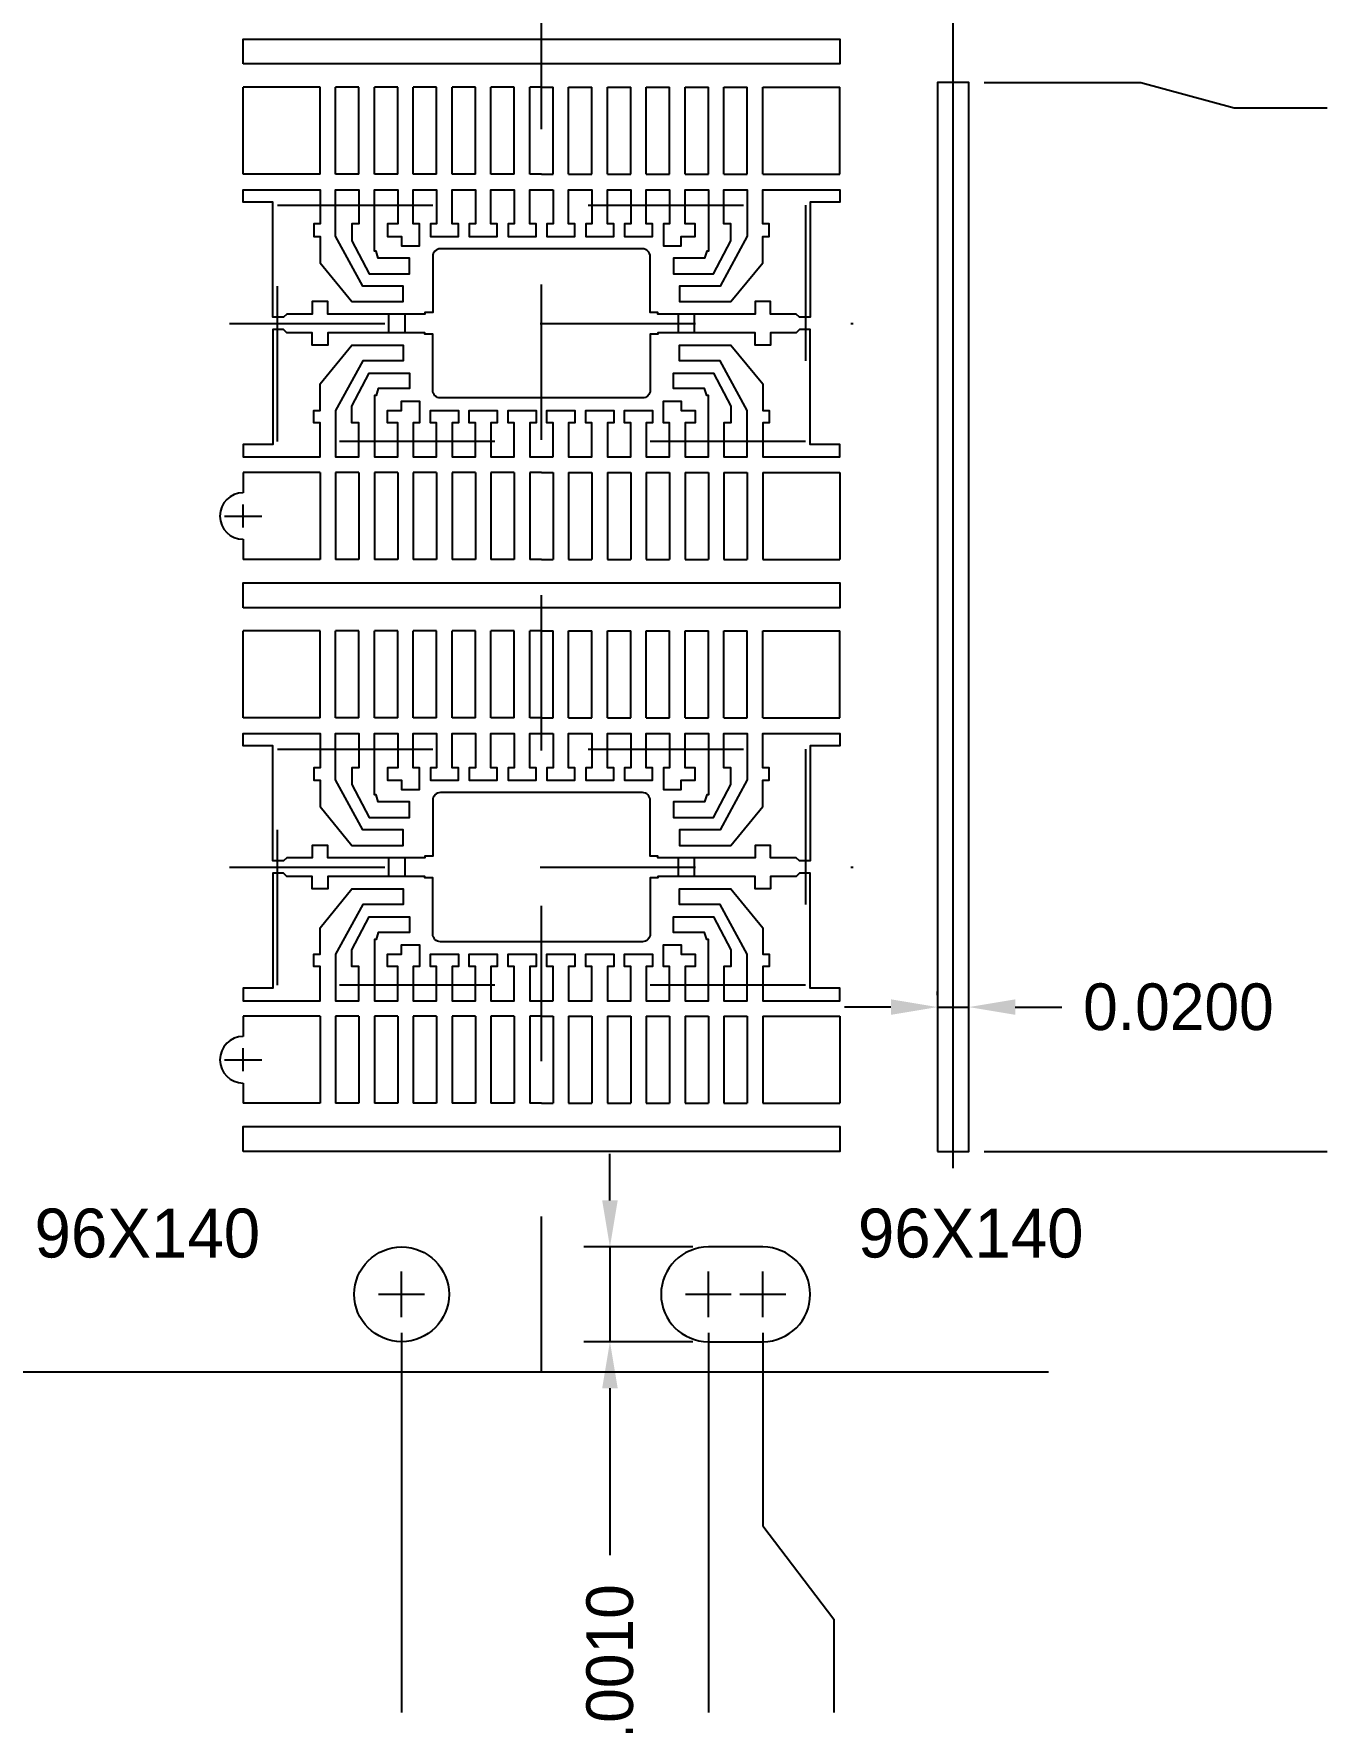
# Model space of a CAD drawing. Extents: x -4.27 to -1.32, y -3.39 to 0.21.
# Drawn here: x -3.152 to -2.319, y -2.159 to -1.072 of the extents above; entities that cross this region are included whole.
import ezdxf

# ---------------------------------------------------------------- set-up
doc = ezdxf.new("R2010")
doc.units = 0
doc.header["$MEASUREMENT"] = 0
doc.linetypes.add('CENTER', pattern=[2, 1.25, -0.25, 0.25, -0.25])
doc.layers.add('1', color=7, linetype='Continuous')
doc.layers.add('1D', color=4, linetype='Continuous')

msp = doc.modelspace()

# ---------------------------------------------------------------- linework, layer by layer
at = {"layer": '1'}
for p, q in [((-2.9675, -1.1063), (-3.017, -1.1063)), ((-3.017, -1.1623), (-3.017, -1.1063)), ((-2.9675, -1.1623), (-2.9675, -1.1063)), ((-2.9425, -1.1063), (-2.9575, -1.1063)), ((-2.9575, -1.1623), (-2.9575, -1.1063)), ((-2.9425, -1.1623), (-2.9425, -1.1063)), ((-2.9175, -1.1063), (-2.9325, -1.1063)), ((-2.9325, -1.1623), (-2.9325, -1.1063)), ((-2.9175, -1.1623), (-2.9175, -1.1063)), ((-2.8925, -1.1063), (-2.9075, -1.1063)), ((-2.9075, -1.1623), (-2.9075, -1.1063)), ((-2.8925, -1.1623), (-2.8925, -1.1063)), ((-2.8675, -1.1063), (-2.8825, -1.1063)), ((-2.8825, -1.1623), (-2.8825, -1.1063)), ((-2.8675, -1.1623), (-2.8675, -1.1063)), ((-2.8425, -1.1063), (-2.8575, -1.1063)), ((-2.8575, -1.1623), (-2.8575, -1.1063)), ((-2.8425, -1.1623), (-2.8425, -1.1063)), ((-2.825, -1.1063), (-2.8325, -1.1063)), ((-2.8325, -1.1623), (-2.8325, -1.1063)), ((-2.825, -1.1063), (-2.8175, -1.1063)), ((-2.8175, -1.1623), (-2.8175, -1.1063)), ((-2.8075, -1.1063), (-2.7925, -1.1063)), ((-2.8075, -1.1623), (-2.8075, -1.1063)), ((-2.7925, -1.1623), (-2.7925, -1.1063)), ((-2.7825, -1.1063), (-2.7675, -1.1063)), ((-2.7825, -1.1623), (-2.7825, -1.1063)), ((-2.7675, -1.1623), (-2.7675, -1.1063)), ((-2.7575, -1.1063), (-2.7425, -1.1063)), ((-2.7575, -1.1623), (-2.7575, -1.1063)), ((-2.7425, -1.1623), (-2.7425, -1.1063)), ((-2.7325, -1.1063), (-2.7175, -1.1063)), ((-2.7325, -1.1623), (-2.7325, -1.1063)), ((-2.7175, -1.1623), (-2.7175, -1.1063)), ((-2.7075, -1.1063), (-2.6925, -1.1063)), ((-2.7075, -1.1623), (-2.7075, -1.1063)), ((-2.6925, -1.1623), (-2.6925, -1.1063)), ((-2.6825, -1.1063), (-2.633, -1.1063)), ((-2.6825, -1.1623), (-2.6825, -1.1063)), ((-2.633, -1.1623), (-2.633, -1.1063)), ((-2.9675, -1.1623), (-3.017, -1.1623)), ((-2.9675, -1.1623), (-3.017, -1.1623)), ((-2.9425, -1.1623), (-2.9575, -1.1623)), ((-2.9175, -1.1623), (-2.9325, -1.1623)), ((-2.8925, -1.1623), (-2.9075, -1.1623)), ((-2.8675, -1.1623), (-2.8825, -1.1623)), ((-2.8425, -1.1623), (-2.8575, -1.1623)), ((-2.825, -1.1623), (-2.8325, -1.1623)), ((-2.825, -1.1623), (-2.8175, -1.1623)), ((-2.8075, -1.1623), (-2.7925, -1.1623)), ((-2.7825, -1.1623), (-2.7675, -1.1623)), ((-2.7575, -1.1623), (-2.7425, -1.1623)), ((-2.7325, -1.1623), (-2.7175, -1.1623)), ((-2.7075, -1.1623), (-2.6925, -1.1623)), ((-2.6825, -1.1623), (-2.633, -1.1623)), ((-2.9675, -1.3543), (-3.017, -1.3543)), ((-3.017, -1.3543), (-3.017, -1.3673)), ((-2.9675, -1.3543), (-2.9675, -1.4103)), ((-2.9425, -1.3543), (-2.9575, -1.3543)), ((-2.9575, -1.3543), (-2.9575, -1.4103)), ((-2.9425, -1.3543), (-2.9425, -1.4103)), ((-2.9175, -1.3543), (-2.9325, -1.3543)), ((-2.9325, -1.3543), (-2.9325, -1.4103)), ((-2.9175, -1.3543), (-2.9175, -1.4103)), ((-2.9075, -1.3543), (-2.9075, -1.4103)), ((-2.8925, -1.3543), (-2.9075, -1.3543)), ((-2.8925, -1.3543), (-2.8925, -1.4103)), ((-2.8825, -1.3543), (-2.8825, -1.4103)), ((-2.8675, -1.3543), (-2.8825, -1.3543)), ((-2.8675, -1.3543), (-2.8675, -1.4103)), ((-2.8575, -1.3543), (-2.8575, -1.4103)), ((-2.8425, -1.3543), (-2.8575, -1.3543)), ((-2.8425, -1.3543), (-2.8425, -1.4103)), ((-2.8325, -1.3543), (-2.8325, -1.4103)), ((-2.825, -1.3543), (-2.8325, -1.3543)), ((-2.825, -1.3543), (-2.8175, -1.3543)), ((-2.8175, -1.3543), (-2.8175, -1.4103)), ((-2.8075, -1.3543), (-2.8075, -1.4103)), ((-2.8075, -1.3543), (-2.7925, -1.3543)), ((-2.7925, -1.3543), (-2.7925, -1.4103)), ((-2.7825, -1.3543), (-2.7825, -1.4103)), ((-2.7825, -1.3543), (-2.7675, -1.3543)), ((-2.7675, -1.3543), (-2.7675, -1.4103)), ((-2.7575, -1.3543), (-2.7575, -1.4103)), ((-2.7575, -1.3543), (-2.7425, -1.3543)), ((-2.7425, -1.3543), (-2.7425, -1.4103)), ((-2.7325, -1.3543), (-2.7325, -1.4103)), ((-2.7325, -1.3543), (-2.7175, -1.3543)), ((-2.7175, -1.3543), (-2.7175, -1.4103)), ((-2.7075, -1.3543), (-2.7075, -1.4103)), ((-2.7075, -1.3543), (-2.6925, -1.3543)), ((-2.6925, -1.3543), (-2.6925, -1.4103)), ((-2.6825, -1.3543), (-2.6825, -1.4103)), ((-2.6825, -1.3543), (-2.633, -1.3543)), ((-2.633, -1.3543), (-2.633, -1.4103)), ((-3.017, -1.3973), (-3.017, -1.4103)), ((-2.9675, -1.4103), (-3.017, -1.4103)), ((-2.9425, -1.4103), (-2.9575, -1.4103)), ((-2.9175, -1.4103), (-2.9325, -1.4103)), ((-2.8925, -1.4103), (-2.9075, -1.4103)), ((-2.8675, -1.4103), (-2.8825, -1.4103)), ((-2.8425, -1.4103), (-2.8575, -1.4103)), ((-2.825, -1.4103), (-2.8325, -1.4103)), ((-2.825, -1.4103), (-2.8175, -1.4103)), ((-2.8075, -1.4103), (-2.7925, -1.4103)), ((-2.7825, -1.4103), (-2.7675, -1.4103)), ((-2.7575, -1.4103), (-2.7425, -1.4103)), ((-2.7325, -1.4103), (-2.7175, -1.4103)), ((-2.7075, -1.4103), (-2.6925, -1.4103)), ((-2.6825, -1.4103), (-2.633, -1.4103)), ((-2.9675, -1.4563), (-3.017, -1.4563)), ((-3.017, -1.5123), (-3.017, -1.4563)), ((-2.9675, -1.5123), (-2.9675, -1.4563)), ((-2.9425, -1.4563), (-2.9575, -1.4563)), ((-2.9575, -1.5123), (-2.9575, -1.4563)), ((-2.9425, -1.5123), (-2.9425, -1.4563)), ((-2.9175, -1.4563), (-2.9325, -1.4563)), ((-2.9325, -1.5123), (-2.9325, -1.4563)), ((-2.9175, -1.5123), (-2.9175, -1.4563)), ((-2.8925, -1.4563), (-2.9075, -1.4563)), ((-2.9075, -1.5123), (-2.9075, -1.4563)), ((-2.8925, -1.5123), (-2.8925, -1.4563)), ((-2.8675, -1.4563), (-2.8825, -1.4563)), ((-2.8825, -1.5123), (-2.8825, -1.4563)), ((-2.8675, -1.5123), (-2.8675, -1.4563)), ((-2.8425, -1.4563), (-2.8575, -1.4563)), ((-2.8575, -1.5123), (-2.8575, -1.4563)), ((-2.8425, -1.5123), (-2.8425, -1.4563)), ((-2.825, -1.4563), (-2.8325, -1.4563)), ((-2.8325, -1.5123), (-2.8325, -1.4563)), ((-2.825, -1.4563), (-2.8175, -1.4563)), ((-2.8175, -1.5123), (-2.8175, -1.4563)), ((-2.8075, -1.4563), (-2.7925, -1.4563)), ((-2.8075, -1.5123), (-2.8075, -1.4563)), ((-2.7925, -1.5123), (-2.7925, -1.4563)), ((-2.7825, -1.4563), (-2.7675, -1.4563)), ((-2.7825, -1.5123), (-2.7825, -1.4563)), ((-2.7675, -1.5123), (-2.7675, -1.4563)), ((-2.7575, -1.4563), (-2.7425, -1.4563)), ((-2.7575, -1.5123), (-2.7575, -1.4563)), ((-2.7425, -1.5123), (-2.7425, -1.4563)), ((-2.7325, -1.4563), (-2.7175, -1.4563)), ((-2.7325, -1.5123), (-2.7325, -1.4563)), ((-2.7175, -1.5123), (-2.7175, -1.4563)), ((-2.7075, -1.4563), (-2.6925, -1.4563)), ((-2.7075, -1.5123), (-2.7075, -1.4563)), ((-2.6925, -1.5123), (-2.6925, -1.4563)), ((-2.6825, -1.4563), (-2.633, -1.4563)), ((-2.6825, -1.5123), (-2.6825, -1.4563)), ((-2.633, -1.5123), (-2.633, -1.4563)), ((-2.9675, -1.5123), (-3.017, -1.5123)), ((-2.9675, -1.5123), (-3.017, -1.5123)), ((-2.9425, -1.5123), (-2.9575, -1.5123)), ((-2.9175, -1.5123), (-2.9325, -1.5123)), ((-2.8925, -1.5123), (-2.9075, -1.5123)), ((-2.8675, -1.5123), (-2.8825, -1.5123)), ((-2.8425, -1.5123), (-2.8575, -1.5123)), ((-2.825, -1.5123), (-2.8325, -1.5123)), ((-2.825, -1.5123), (-2.8175, -1.5123)), ((-2.8075, -1.5123), (-2.7925, -1.5123)), ((-2.7825, -1.5123), (-2.7675, -1.5123)), ((-2.7575, -1.5123), (-2.7425, -1.5123)), ((-2.7325, -1.5123), (-2.7175, -1.5123)), ((-2.7075, -1.5123), (-2.6925, -1.5123)), ((-2.6825, -1.5123), (-2.633, -1.5123)), ((-2.9675, -1.7043), (-3.017, -1.7043)), ((-3.017, -1.7043), (-3.017, -1.7173)), ((-2.9675, -1.7043), (-2.9675, -1.7603)), ((-2.9425, -1.7043), (-2.9575, -1.7043)), ((-2.9575, -1.7043), (-2.9575, -1.7603)), ((-2.9425, -1.7043), (-2.9425, -1.7603)), ((-2.9175, -1.7043), (-2.9325, -1.7043)), ((-2.9325, -1.7043), (-2.9325, -1.7603)), ((-2.9175, -1.7043), (-2.9175, -1.7603)), ((-2.9075, -1.7043), (-2.9075, -1.7603)), ((-2.8925, -1.7043), (-2.9075, -1.7043)), ((-2.8925, -1.7043), (-2.8925, -1.7603)), ((-2.8825, -1.7043), (-2.8825, -1.7603)), ((-2.8675, -1.7043), (-2.8825, -1.7043)), ((-2.8675, -1.7043), (-2.8675, -1.7603)), ((-2.8575, -1.7043), (-2.8575, -1.7603)), ((-2.8425, -1.7043), (-2.8575, -1.7043)), ((-2.8425, -1.7043), (-2.8425, -1.7603)), ((-2.8325, -1.7043), (-2.8325, -1.7603)), ((-2.825, -1.7043), (-2.8325, -1.7043)), ((-2.825, -1.7043), (-2.8175, -1.7043)), ((-2.8175, -1.7043), (-2.8175, -1.7603)), ((-2.8075, -1.7043), (-2.8075, -1.7603)), ((-2.8075, -1.7043), (-2.7925, -1.7043)), ((-2.7925, -1.7043), (-2.7925, -1.7603)), ((-2.7825, -1.7043), (-2.7825, -1.7603)), ((-2.7825, -1.7043), (-2.7675, -1.7043)), ((-2.7675, -1.7043), (-2.7675, -1.7603)), ((-2.7575, -1.7043), (-2.7575, -1.7603)), ((-2.7575, -1.7043), (-2.7425, -1.7043)), ((-2.7425, -1.7043), (-2.7425, -1.7603)), ((-2.7325, -1.7043), (-2.7325, -1.7603)), ((-2.7325, -1.7043), (-2.7175, -1.7043)), ((-2.7175, -1.7043), (-2.7175, -1.7603)), ((-2.7075, -1.7043), (-2.7075, -1.7603)), ((-2.7075, -1.7043), (-2.6925, -1.7043)), ((-2.6925, -1.7043), (-2.6925, -1.7603)), ((-2.6825, -1.7043), (-2.6825, -1.7603)), ((-2.6825, -1.7043), (-2.633, -1.7043)), ((-2.633, -1.7043), (-2.633, -1.7603)), ((-3.017, -1.7473), (-3.017, -1.7603)), ((-2.9675, -1.7603), (-3.017, -1.7603)), ((-2.9425, -1.7603), (-2.9575, -1.7603)), ((-2.9175, -1.7603), (-2.9325, -1.7603)), ((-2.8925, -1.7603), (-2.9075, -1.7603)), ((-2.8675, -1.7603), (-2.8825, -1.7603)), ((-2.8425, -1.7603), (-2.8575, -1.7603)), ((-2.825, -1.7603), (-2.8325, -1.7603)), ((-2.825, -1.7603), (-2.8175, -1.7603)), ((-2.8075, -1.7603), (-2.7925, -1.7603)), ((-2.7825, -1.7603), (-2.7675, -1.7603)), ((-2.7575, -1.7603), (-2.7425, -1.7603)), ((-2.7325, -1.7603), (-2.7175, -1.7603)), ((-2.7075, -1.7603), (-2.6925, -1.7603)), ((-2.6825, -1.7603), (-2.633, -1.7603))]:
    msp.add_line(p, q, dxfattribs=at)
msp.add_lwpolyline([(-2.4987, -1.9333), (-3.5483, -1.9333), (-3.595, -1.9063), (-3.595, -1.7733), (-3.61, -1.7733), (-3.61, -1.1133), (-3.595, -1.1133), (-3.595, -1.0533), (-3.61, -1.0533), (-3.61, -0.3933), (-3.595, -0.3933), (-3.595, -0.2603), (-3.5483, -0.2333), (-2.4987, -0.2333)], dxfattribs=at)
for points in [[(-3.017, -1.0913), (-3.017, -1.0753), (-2.633, -1.0753), (-2.633, -1.0913)], [(-2.57, -1.7913), (-2.55, -1.7913), (-2.55, -1.1033), (-2.57, -1.1033)], [(-3.017, -1.4413), (-3.017, -1.4253), (-2.633, -1.4253), (-2.633, -1.4413)], [(-3.017, -1.7913), (-3.017, -1.7753), (-2.633, -1.7753), (-2.633, -1.7913)]]:
    msp.add_lwpolyline(points, close=True, dxfattribs=at)
for points in [[(-2.8175, -1.1723), (-2.8175, -1.1943), (-2.8215, -1.1943), (-2.8215, -1.2023), (-2.8035, -1.2023), (-2.8035, -1.1943), (-2.8075, -1.1943), (-2.8075, -1.1723), (-2.7925, -1.1723), (-2.7925, -1.1943), (-2.7965, -1.1943), (-2.7965, -1.2023), (-2.7785, -1.2023), (-2.7785, -1.1943), (-2.7825, -1.1943), (-2.7825, -1.1723), (-2.7675, -1.1723), (-2.7675, -1.1943), (-2.7715, -1.1943), (-2.7715, -1.2023), (-2.7535, -1.2023), (-2.7535, -1.1943), (-2.7575, -1.1943), (-2.7575, -1.1723), (-2.7425, -1.1723), (-2.7425, -1.1943), (-2.7465, -1.1943), (-2.7465, -1.2083), (-2.735, -1.2083), (-2.735, -1.2023), (-2.726, -1.2023), (-2.726, -1.1943), (-2.7325, -1.1943), (-2.7325, -1.1723), (-2.7175, -1.1723), (-2.7175, -1.2118), (-2.7186, -1.2118), (-2.72, -1.2163), (-2.74, -1.2163), (-2.74, -1.2263), (-2.7143, -1.2263), (-2.703, -1.2051), (-2.703, -1.1943), (-2.7075, -1.1943), (-2.7075, -1.1723), (-2.6925, -1.1723), (-2.6925, -1.2021), (-2.71, -1.2343), (-2.7361, -1.2343), (-2.7361, -1.2443), (-2.703, -1.2443), (-2.6825, -1.2193), (-2.6825, -1.2023), (-2.6785, -1.2023), (-2.6785, -1.1943), (-2.6825, -1.1943), (-2.6825, -1.1723), (-2.633, -1.1723), (-2.633, -1.1803), (-2.652, -1.1803), (-2.652, -1.2543), (-2.659, -1.2543), (-2.661, -1.2523), (-2.6775, -1.2523), (-2.6775, -1.2443), (-2.6875, -1.2443), (-2.6875, -1.2523), (-2.75, -1.2523), (-2.75, -1.2513), (-2.755, -1.2513), (-2.755, -1.2153, 0.414214), (-2.76, -1.2103), (-2.89, -1.2103, 0.414214), (-2.895, -1.2153), (-2.895, -1.2513), (-2.9, -1.2513), (-2.9, -1.2523), (-2.9625, -1.2523), (-2.9625, -1.2443), (-2.9725, -1.2443), (-2.9725, -1.2523), (-2.989, -1.2523), (-2.991, -1.2543), (-2.998, -1.2543), (-2.998, -1.1803), (-3.017, -1.1803), (-3.017, -1.1723), (-2.9675, -1.1723), (-2.9675, -1.1943), (-2.9715, -1.1943), (-2.9715, -1.2023), (-2.9675, -1.2023), (-2.9675, -1.2193), (-2.947, -1.2443), (-2.914, -1.2443), (-2.914, -1.2343), (-2.94, -1.2343), (-2.9575, -1.2021), (-2.9575, -1.1723), (-2.9425, -1.1723), (-2.9425, -1.1943), (-2.947, -1.1943), (-2.947, -1.2051), (-2.9358, -1.2263), (-2.91, -1.2263), (-2.91, -1.2163), (-2.93, -1.2163), (-2.9314, -1.2118), (-2.9325, -1.2118), (-2.9325, -1.1723), (-2.9175, -1.1723), (-2.9175, -1.1943), (-2.924, -1.1943), (-2.924, -1.2023), (-2.915, -1.2023), (-2.915, -1.2083), (-2.9035, -1.2083), (-2.9035, -1.1943), (-2.9075, -1.1943), (-2.9075, -1.1723), (-2.8925, -1.1723), (-2.8925, -1.1943), (-2.8965, -1.1943), (-2.8965, -1.2023), (-2.8785, -1.2023), (-2.8785, -1.1943), (-2.8825, -1.1943), (-2.8825, -1.1723), (-2.8675, -1.1723), (-2.8675, -1.1943), (-2.8715, -1.1943), (-2.8715, -1.2023), (-2.8535, -1.2023), (-2.8535, -1.1943), (-2.8575, -1.1943), (-2.8575, -1.1723), (-2.8425, -1.1723), (-2.8425, -1.1943), (-2.8465, -1.1943), (-2.8465, -1.2023), (-2.8285, -1.2023), (-2.8285, -1.1943), (-2.8325, -1.1943), (-2.8325, -1.1723)], [(-2.8175, -1.3443), (-2.8175, -1.3223), (-2.8215, -1.3223), (-2.8215, -1.3143), (-2.8035, -1.3143), (-2.8035, -1.3223), (-2.8075, -1.3223), (-2.8075, -1.3443), (-2.7925, -1.3443), (-2.7925, -1.3223), (-2.7965, -1.3223), (-2.7965, -1.3143), (-2.7785, -1.3143), (-2.7785, -1.3223), (-2.7825, -1.3223), (-2.7825, -1.3443), (-2.7675, -1.3443), (-2.7675, -1.3223), (-2.7715, -1.3223), (-2.7715, -1.3143), (-2.7535, -1.3143), (-2.7535, -1.3223), (-2.7575, -1.3223), (-2.7575, -1.3443), (-2.7425, -1.3443), (-2.7425, -1.3223), (-2.7465, -1.3223), (-2.7465, -1.3083), (-2.735, -1.3083), (-2.735, -1.3143), (-2.726, -1.3143), (-2.726, -1.3223), (-2.7325, -1.3223), (-2.7325, -1.3443), (-2.7175, -1.3443), (-2.7175, -1.3048), (-2.7186, -1.3048), (-2.72, -1.3003), (-2.74, -1.3003), (-2.74, -1.2903), (-2.7143, -1.2903), (-2.703, -1.3115), (-2.703, -1.3223), (-2.7075, -1.3223), (-2.7075, -1.3443), (-2.6925, -1.3443), (-2.6925, -1.3144), (-2.71, -1.2823), (-2.7361, -1.2823), (-2.7361, -1.2723), (-2.703, -1.2723), (-2.6825, -1.2973), (-2.6825, -1.3143), (-2.6785, -1.3143), (-2.6785, -1.3223), (-2.6825, -1.3223), (-2.6825, -1.3443), (-2.633, -1.3443), (-2.633, -1.3363), (-2.652, -1.3363), (-2.652, -1.2623), (-2.659, -1.2623), (-2.661, -1.2643), (-2.6775, -1.2643), (-2.6775, -1.2723), (-2.6875, -1.2723), (-2.6875, -1.2643), (-2.75, -1.2643), (-2.75, -1.2653), (-2.755, -1.2653), (-2.755, -1.3013, -0.414214), (-2.76, -1.3063), (-2.89, -1.3063, -0.414214), (-2.895, -1.3013), (-2.895, -1.2653), (-2.9, -1.2653), (-2.9, -1.2643), (-2.9625, -1.2643), (-2.9625, -1.2723), (-2.9725, -1.2723), (-2.9725, -1.2643), (-2.989, -1.2643), (-2.991, -1.2623), (-2.998, -1.2623), (-2.998, -1.3363), (-3.017, -1.3363), (-3.017, -1.3443), (-2.9675, -1.3443), (-2.9675, -1.3223), (-2.9715, -1.3223), (-2.9715, -1.3143), (-2.9675, -1.3143), (-2.9675, -1.2973), (-2.947, -1.2723), (-2.914, -1.2723), (-2.914, -1.2823), (-2.94, -1.2823), (-2.9575, -1.3144), (-2.9575, -1.3443), (-2.9425, -1.3443), (-2.9425, -1.3223), (-2.947, -1.3223), (-2.947, -1.3115), (-2.9358, -1.2903), (-2.91, -1.2903), (-2.91, -1.3003), (-2.93, -1.3003), (-2.9314, -1.3048), (-2.9325, -1.3048), (-2.9325, -1.3443), (-2.9175, -1.3443), (-2.9175, -1.3223), (-2.924, -1.3223), (-2.924, -1.3143), (-2.915, -1.3143), (-2.915, -1.3083), (-2.9035, -1.3083), (-2.9035, -1.3223), (-2.9075, -1.3223), (-2.9075, -1.3443), (-2.8925, -1.3443), (-2.8925, -1.3223), (-2.8965, -1.3223), (-2.8965, -1.3143), (-2.8785, -1.3143), (-2.8785, -1.3223), (-2.8825, -1.3223), (-2.8825, -1.3443), (-2.8675, -1.3443), (-2.8675, -1.3223), (-2.8715, -1.3223), (-2.8715, -1.3143), (-2.8535, -1.3143), (-2.8535, -1.3223), (-2.8575, -1.3223), (-2.8575, -1.3443), (-2.8425, -1.3443), (-2.8425, -1.3223), (-2.8465, -1.3223), (-2.8465, -1.3143), (-2.8285, -1.3143), (-2.8285, -1.3223), (-2.8325, -1.3223), (-2.8325, -1.3443)], [(-2.8175, -1.5223), (-2.8175, -1.5443), (-2.8215, -1.5443), (-2.8215, -1.5523), (-2.8035, -1.5523), (-2.8035, -1.5443), (-2.8075, -1.5443), (-2.8075, -1.5223), (-2.7925, -1.5223), (-2.7925, -1.5443), (-2.7965, -1.5443), (-2.7965, -1.5523), (-2.7785, -1.5523), (-2.7785, -1.5443), (-2.7825, -1.5443), (-2.7825, -1.5223), (-2.7675, -1.5223), (-2.7675, -1.5443), (-2.7715, -1.5443), (-2.7715, -1.5523), (-2.7535, -1.5523), (-2.7535, -1.5443), (-2.7575, -1.5443), (-2.7575, -1.5223), (-2.7425, -1.5223), (-2.7425, -1.5443), (-2.7465, -1.5443), (-2.7465, -1.5583), (-2.735, -1.5583), (-2.735, -1.5523), (-2.726, -1.5523), (-2.726, -1.5443), (-2.7325, -1.5443), (-2.7325, -1.5223), (-2.7175, -1.5223), (-2.7175, -1.5618), (-2.7186, -1.5618), (-2.72, -1.5663), (-2.74, -1.5663), (-2.74, -1.5763), (-2.7143, -1.5763), (-2.703, -1.5551), (-2.703, -1.5443), (-2.7075, -1.5443), (-2.7075, -1.5223), (-2.6925, -1.5223), (-2.6925, -1.5521), (-2.71, -1.5843), (-2.7361, -1.5843), (-2.7361, -1.5943), (-2.703, -1.5943), (-2.6825, -1.5693), (-2.6825, -1.5523), (-2.6785, -1.5523), (-2.6785, -1.5443), (-2.6825, -1.5443), (-2.6825, -1.5223), (-2.633, -1.5223), (-2.633, -1.5303), (-2.652, -1.5303), (-2.652, -1.6043), (-2.659, -1.6043), (-2.661, -1.6023), (-2.6775, -1.6023), (-2.6775, -1.5943), (-2.6875, -1.5943), (-2.6875, -1.6023), (-2.75, -1.6023), (-2.75, -1.6013), (-2.755, -1.6013), (-2.755, -1.5653, 0.414214), (-2.76, -1.5603), (-2.89, -1.5603, 0.414214), (-2.895, -1.5653), (-2.895, -1.6013), (-2.9, -1.6013), (-2.9, -1.6023), (-2.9625, -1.6023), (-2.9625, -1.5943), (-2.9725, -1.5943), (-2.9725, -1.6023), (-2.989, -1.6023), (-2.991, -1.6043), (-2.998, -1.6043), (-2.998, -1.5303), (-3.017, -1.5303), (-3.017, -1.5223), (-2.9675, -1.5223), (-2.9675, -1.5443), (-2.9715, -1.5443), (-2.9715, -1.5523), (-2.9675, -1.5523), (-2.9675, -1.5693), (-2.947, -1.5943), (-2.914, -1.5943), (-2.914, -1.5843), (-2.94, -1.5843), (-2.9575, -1.5521), (-2.9575, -1.5223), (-2.9425, -1.5223), (-2.9425, -1.5443), (-2.947, -1.5443), (-2.947, -1.5551), (-2.9358, -1.5763), (-2.91, -1.5763), (-2.91, -1.5663), (-2.93, -1.5663), (-2.9314, -1.5618), (-2.9325, -1.5618), (-2.9325, -1.5223), (-2.9175, -1.5223), (-2.9175, -1.5443), (-2.924, -1.5443), (-2.924, -1.5523), (-2.915, -1.5523), (-2.915, -1.5583), (-2.9035, -1.5583), (-2.9035, -1.5443), (-2.9075, -1.5443), (-2.9075, -1.5223), (-2.8925, -1.5223), (-2.8925, -1.5443), (-2.8965, -1.5443), (-2.8965, -1.5523), (-2.8785, -1.5523), (-2.8785, -1.5443), (-2.8825, -1.5443), (-2.8825, -1.5223), (-2.8675, -1.5223), (-2.8675, -1.5443), (-2.8715, -1.5443), (-2.8715, -1.5523), (-2.8535, -1.5523), (-2.8535, -1.5443), (-2.8575, -1.5443), (-2.8575, -1.5223), (-2.8425, -1.5223), (-2.8425, -1.5443), (-2.8465, -1.5443), (-2.8465, -1.5523), (-2.8285, -1.5523), (-2.8285, -1.5443), (-2.8325, -1.5443), (-2.8325, -1.5223)], [(-2.8175, -1.6943), (-2.8175, -1.6723), (-2.8215, -1.6723), (-2.8215, -1.6643), (-2.8035, -1.6643), (-2.8035, -1.6723), (-2.8075, -1.6723), (-2.8075, -1.6943), (-2.7925, -1.6943), (-2.7925, -1.6723), (-2.7965, -1.6723), (-2.7965, -1.6643), (-2.7785, -1.6643), (-2.7785, -1.6723), (-2.7825, -1.6723), (-2.7825, -1.6943), (-2.7675, -1.6943), (-2.7675, -1.6723), (-2.7715, -1.6723), (-2.7715, -1.6643), (-2.7535, -1.6643), (-2.7535, -1.6723), (-2.7575, -1.6723), (-2.7575, -1.6943), (-2.7425, -1.6943), (-2.7425, -1.6723), (-2.7465, -1.6723), (-2.7465, -1.6583), (-2.735, -1.6583), (-2.735, -1.6643), (-2.726, -1.6643), (-2.726, -1.6723), (-2.7325, -1.6723), (-2.7325, -1.6943), (-2.7175, -1.6943), (-2.7175, -1.6548), (-2.7186, -1.6548), (-2.72, -1.6503), (-2.74, -1.6503), (-2.74, -1.6403), (-2.7143, -1.6403), (-2.703, -1.6615), (-2.703, -1.6723), (-2.7075, -1.6723), (-2.7075, -1.6943), (-2.6925, -1.6943), (-2.6925, -1.6644), (-2.71, -1.6323), (-2.7361, -1.6323), (-2.7361, -1.6223), (-2.703, -1.6223), (-2.6825, -1.6473), (-2.6825, -1.6643), (-2.6785, -1.6643), (-2.6785, -1.6723), (-2.6825, -1.6723), (-2.6825, -1.6943), (-2.633, -1.6943), (-2.633, -1.6863), (-2.652, -1.6863), (-2.652, -1.6123), (-2.659, -1.6123), (-2.661, -1.6143), (-2.6775, -1.6143), (-2.6775, -1.6223), (-2.6875, -1.6223), (-2.6875, -1.6143), (-2.75, -1.6143), (-2.75, -1.6153), (-2.755, -1.6153), (-2.755, -1.6513, -0.414214), (-2.76, -1.6563), (-2.89, -1.6563, -0.414214), (-2.895, -1.6513), (-2.895, -1.6153), (-2.9, -1.6153), (-2.9, -1.6143), (-2.9625, -1.6143), (-2.9625, -1.6223), (-2.9725, -1.6223), (-2.9725, -1.6143), (-2.989, -1.6143), (-2.991, -1.6123), (-2.998, -1.6123), (-2.998, -1.6863), (-3.017, -1.6863), (-3.017, -1.6943), (-2.9675, -1.6943), (-2.9675, -1.6723), (-2.9715, -1.6723), (-2.9715, -1.6643), (-2.9675, -1.6643), (-2.9675, -1.6473), (-2.947, -1.6223), (-2.914, -1.6223), (-2.914, -1.6323), (-2.94, -1.6323), (-2.9575, -1.6644), (-2.9575, -1.6943), (-2.9425, -1.6943), (-2.9425, -1.6723), (-2.947, -1.6723), (-2.947, -1.6615), (-2.9358, -1.6403), (-2.91, -1.6403), (-2.91, -1.6503), (-2.93, -1.6503), (-2.9314, -1.6548), (-2.9325, -1.6548), (-2.9325, -1.6943), (-2.9175, -1.6943), (-2.9175, -1.6723), (-2.924, -1.6723), (-2.924, -1.6643), (-2.915, -1.6643), (-2.915, -1.6583), (-2.9035, -1.6583), (-2.9035, -1.6723), (-2.9075, -1.6723), (-2.9075, -1.6943), (-2.8925, -1.6943), (-2.8925, -1.6723), (-2.8965, -1.6723), (-2.8965, -1.6643), (-2.8785, -1.6643), (-2.8785, -1.6723), (-2.8825, -1.6723), (-2.8825, -1.6943), (-2.8675, -1.6943), (-2.8675, -1.6723), (-2.8715, -1.6723), (-2.8715, -1.6643), (-2.8535, -1.6643), (-2.8535, -1.6723), (-2.8575, -1.6723), (-2.8575, -1.6943), (-2.8425, -1.6943), (-2.8425, -1.6723), (-2.8465, -1.6723), (-2.8465, -1.6643), (-2.8285, -1.6643), (-2.8285, -1.6723), (-2.8325, -1.6723), (-2.8325, -1.6943)], [(-2.7175, -1.9138), (-2.6825, -1.9138, 1), (-2.6825, -1.8528), (-2.7175, -1.8528, 1)]]:
    msp.add_lwpolyline(points, format="xyb", close=True, dxfattribs=at)
msp.add_circle((-2.915, -1.8833), 0.0305, dxfattribs=at)
for centre in [(-3.017, -1.3823), (-3.017, -1.7323)]:
    msp.add_arc(centre, 0.015, 90, 270, dxfattribs=at)
at = {"layer": '1D', "color": 4, "linetype": 'CENTER', "ltscale": 0.05}
for p, q in [((-2.825, -1.9333), (-2.825, -0.2333)), ((-3.0258, -1.2583), (-2.6243, -1.2583)), ((-3.0258, -1.6083), (-2.6243, -1.6083))]:
    msp.add_line(p, q, dxfattribs=at)
at = {"layer": '1D', "color": 4, "linetype": 'CENTER'}
msp.add_line((-2.56, -1.8021), (-2.56, -0.2333), dxfattribs=at)
at = {"layer": '1D'}
for p, q in [((-2.54, -1.1033), (-2.4392, -1.1033)), ((-2.4392, -1.1033), (-2.3792, -1.1196)), ((-2.3792, -1.1196), (-2.3192, -1.1196)), ((-2.9234, -1.2523), (-2.9234, -1.2643)), ((-2.913, -1.2523), (-2.913, -1.2643)), ((-2.737, -1.2523), (-2.737, -1.2643)), ((-2.7266, -1.2523), (-2.7266, -1.2643)), ((-2.9234, -1.6023), (-2.9234, -1.6143)), ((-2.913, -1.6023), (-2.913, -1.6143)), ((-2.737, -1.6023), (-2.737, -1.6143)), ((-2.7266, -1.6023), (-2.7266, -1.6143)), ((-2.57, -1.6908), (-2.57, -1.6884)), ((-2.55, -1.6908), (-2.55, -1.6884)), ((-2.6, -1.6984), (-2.63, -1.6984)), ((-2.57, -1.6984), (-2.55, -1.6984)), ((-2.52, -1.6984), (-2.49, -1.6984)), ((-2.7809, -1.8228), (-2.7809, -1.7928)), ((-2.54, -1.7913), (-2.3192, -1.7913)), ((-2.7275, -1.8528), (-2.7977, -1.8528)), ((-2.7809, -1.8528), (-2.7809, -1.9138)), ((-2.915, -1.908), (-2.915, -2.1524)), ((-2.7175, -1.908), (-2.7175, -2.1524)), ((-2.6825, -1.908), (-2.6825, -2.0324)), ((-2.7275, -1.9138), (-2.7977, -1.9138)), ((-2.7809, -1.9438), (-2.7809, -2.0511)), ((-2.6825, -2.0324), (-2.6369, -2.0924)), ((-2.6369, -2.0924), (-2.6369, -2.1524))]:
    msp.add_line(p, q, dxfattribs=at)
at = {"layer": '1D', "color": 4, "linetype": 'CENTER', "ltscale": 0.4}
for p, q in [((-3.017, -1.3897), (-3.017, -1.3749)), ((-3.029, -1.3823), (-3.005, -1.3823)), ((-3.017, -1.7397), (-3.017, -1.7249)), ((-3.029, -1.7323), (-3.005, -1.7323)), ((-2.915, -1.898), (-2.915, -1.8685)), ((-2.7175, -1.898), (-2.7175, -1.8685)), ((-2.6825, -1.898), (-2.6825, -1.8685)), ((-2.9298, -1.8833), (-2.9003, -1.8833)), ((-2.7323, -1.8833), (-2.7028, -1.8833)), ((-2.6973, -1.8833), (-2.6678, -1.8833))]:
    msp.add_line(p, q, dxfattribs=at)
at = {"layer": '1D', "color": 2, "linetype": 'CENTER', "ltscale": 0.025}
for points in [[(-2.995, -1.1823), (-2.655, -1.1823), (-2.655, -1.3343), (-2.995, -1.3343)], [(-2.995, -1.5323), (-2.655, -1.5323), (-2.655, -1.6843), (-2.995, -1.6843)]]:
    msp.add_lwpolyline(points, close=True, dxfattribs=at)
at = {"layer": '1D'}
for points in [[(-2.6, -1.6934), (-2.6, -1.7034), (-2.57, -1.6984)], [(-2.52, -1.6934), (-2.52, -1.7034), (-2.55, -1.6984)], [(-2.7859, -1.8228), (-2.7759, -1.8228), (-2.7809, -1.8528)], [(-2.7859, -1.9438), (-2.7759, -1.9438), (-2.7809, -1.9138)]]:
    msp.add_solid(points, dxfattribs=at)

# ---------------------------------------------------------------- texts
at = {"layer": '1D', "color": 4, "linetype": 'Continuous'}
for p in [(-3.1513, -1.8596), (-2.6213, -1.8596)]:
    msp.add_text('96X140', height=0.0315, dxfattribs=at).set_placement(p)
at = {"layer": '1D', "insert": (-2.415, -1.6984), "char_height": 0.03, "attachment_point": 5}
msp.add_mtext('\\A1;0.0200', dxfattribs=at)
at = {"layer": '1D', "insert": (-2.7809, -2.2036), "char_height": 0.03, "attachment_point": 5, "rotation": 90}
msp.add_mtext('\\A1;0.0610%%p0.0010', dxfattribs=at)

doc.saveas('drawing.dxf')
